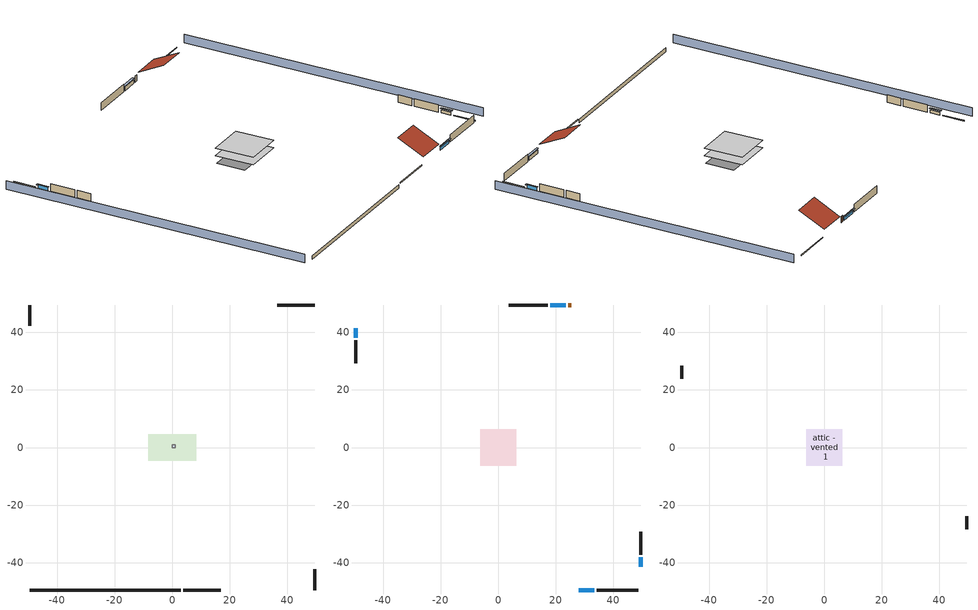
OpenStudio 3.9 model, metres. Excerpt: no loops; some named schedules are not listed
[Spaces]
crawlspace - vented 1
 floor foundation (Slab1 construction): -8.43,-4.68 -8.43,4.68 8.43,4.68 8.43,-4.68 z-0.91
 wall outside (RimJoist1 construction): 3.81,-49.54 16.79,-49.54 z0.3:0.61
 wall outside (RimJoist2 construction): -49.54,49.54 -49.54,42.32 z0.3:0.61
 wall outside (RimJoist3 construction): 49.54,49.54 36.56,49.54 z0.3:0.61
 wall outside (RimJoist4 construction): 49.54,-49.54 49.54,-42.32 z0.3:0.61
 wall foundation (FoundationWall1 construction): -49.54,-49.54 2.88,-49.54 z-0.91:0.3
furnace airloop ret air space
 floor adiabatic (AdiabaticConst): 0,0 0,1 1,1 1,0 z0
 wall adiabatic (AdiabaticConst): 0,1 0,0 1,0 1,1 0,1 z0:1
 ceiling adiabatic (AdiabaticConst): 1,0 1,1 0,1 0,0 z1
conditioned space 1
 floor to crawlspace - vented 1 (Floor1 construction): -6.28,-6.28 -6.28,6.28 6.28,6.28 6.28,-6.28 z0.3
 wall outside (Wall1 construction): 34.29,-49.54 48.62,-49.54 z0.3:2.74
 wall outside (Wall2 construction): -49.54,37.25 -49.54,29.29 z0.3:2.74
 wall outside (Wall3 construction): 17.22,49.54 3.66,49.54 z0.3:2.74
 wall outside (Wall4 construction): 49.54,-37.25 49.54,-29.29 z0.3:2.74
 wall outside (AdiabaticWallConstruction): 28.04,-49.54 33.36,-49.54 / 23.47,49.54 18.15,49.54 z0.3:1.46; -49.54,41.39 -49.54,38.18 / 49.54,-41.39 49.54,-38.18 z0.3:1.37
 wall outside (AdiabaticWallConstruction 1): 25.31,49.54 24.4,49.54 z0.3:2.34
 window (WindowConstruction): 28.04,-49.54 33.36,-49.54 z0.3:1.46
 window (WindowConstruction 1): -49.54,41.39 -49.54,38.18 z0.3:1.37
 window (WindowConstruction 2): 23.47,49.54 18.15,49.54 z0.3:1.46
 window (WindowConstruction 3): 49.54,-41.39 49.54,-38.18 z0.3:1.37
 door (Door): 25.31,49.54 24.4,49.54 z0.3:2.34
attic - vented 1
 floor to conditioned space 1 (Floor2 construction Reversed): -6.28,-6.28 -6.28,6.28 6.28,6.28 6.28,-6.28 z2.74
 wall outside (Wall5 construction): -49.54,28.37 -49.54,23.87 z0.3:2.74
 wall outside (Wall6 construction): 49.54,-28.37 49.54,-23.87 z0.3:2.74
 roof outside (Roof1 construction): 27.11,-49.54,2.74 27.11,-41.15,6.94 17.72,-41.15,6.94 17.72,-49.54,2.74
 roof outside (Roof2 construction): 26.24,49.54,2.74 26.24,41.15,6.94 35.63,41.15,6.94 35.63,49.54,2.74
shading: 54.12,-49.54 54.12,49.54 / -54.12,49.54 -54.12,-49.54 z0:2.74; 33.67,-49.54 27.74,-49.54 27.74,-50.15 33.67,-50.15 z1.77; -49.54,37.87 -49.54,41.7 -50.15,41.7 -50.15,37.87 z1.68; 17.85,49.54 23.77,49.54 23.77,50.15 17.85,50.15 z1.77; 49.54,-37.87 49.54,-41.7 50.15,-41.7 50.15,-37.87 z1.68
[Site]
Portland Intl Arpt_OR: Latitude {deg}=45.59; Longitude {deg}=-122.6; Time Zone {hr}=-8; Elevation {m}=33; Terrain=Suburbs; Keep Site Location Information=Yes
[Site:GroundTemperature:Shallow]
10.2558, 8.96328, 8.85977, 9.47314, 11.9355, 14.3863, 16.5111, 17.8571, 17.9714, 16.8767, 14.8061, 12.4304
[Site:WaterMainsTemperature]
Calculation Method=Schedule; Temperature Schedule=mains temperature schedule
[Building]
Building 1
[Material] Roughness=Rough
Name | Thickness {m} | Conductivity {W/m-K} | Density {kg/m3} | Specific Heat {J/kg-K} | Thermal Absorptance | Solar Absorptance | Visible Absorptance
asphalt or fiberglass shingles | 0.00635 | 0.162714 | 1121.4 | 1465.45 | 0.9 | 0.85 | 0.85
roof rigid ins | 0.00281632 | 0.029427 | 32.04 | 1214.23 | 0.9 | 0.7 | 0.7
osb sheathing 0.5 in. | 0.0127 | 0.115458 | 512.64 | 1214.23 | 0.9 | 0.6 | 0.6
wood siding | 0.0254 | 0.102417 | 544.68 | 1172.36 | 0.9 | 0.85 | 0.85
osb sheathing 0.5 in. 1 | 0.0127 | 0.115458 | 512.64 | 1214.23 | 0.9 | 0.7 | 0.7
wall stud and cavity | 0.1397 | 0.117713 | 139.0536 | 1170.24 | 0.9 | 0.7 | 0.7
gypsum board | 0.0127 | 0.160291 | 801 | 837.4 | 0.9 | 0.6 | 0.6
wall stud and cavity 1 | 0.1397 | 0.727959 | 139.0536 | 1170.24 | 0.9 | 0.6 | 0.6
rim joist stud and cavity | 0.0508 | 0.178688 | 50.32683 | 1063.81 | 0.9 | 0.6 | 0.6
floor stud and cavity | 0.1397 | 0.923637 | 92.3553 | 1139.71 | 0.9 | 0.7 | 0.7
osb sheathing 0.75 in. | 0.01905 | 0.115458 | 512.64 | 1214.23 | 0.9 | 0.7 | 0.7
floor covering | 0.0127 | 0.0433444 | 54.468 | 1339.84 | 0.9 | 0.6 | 0.6
ceiling stud and cavity | 0.1397 | 0.118061 | 65.682 | 1177.47 | 0.9 | 0.7 | 0.7
concrete 8.0 in. | 0.2032 | 1.803125 | 2242.8 | 837.4 | 0.9 | 0.7 | 0.7
soil 0.5 in. | 0.0127 | 1.3848 | 1842.3 | 418.7 | 0.9 | 0.7 | 0.7
wood siding 1; wood siding 2 | 0.0254 | 0.102417 | 544.68 | 1172.36
wall rigid ins | 0.512978 | 0.029427 | 32.04 | 1214.23 | 0.9 | 0.7 | 0.7
wall stud and cavity 2 | 0.0889 | 0.380278 | 52.3479 | 1209.89 | 0.9 | 0.7 | 0.7
door material | 0.04445 | 0.0612267 | 512.64 | 1214.23 | 0.9 | 0.7 | 0.7
wall stud and cavity 3 | 0.0889 | 0.391764 | 83.0341 | 1211.67 | 0.9 | 0.7 | 0.7
furniture material conditioned space 1 | 0.1524 | 0.115458 | 640.8 | 1214.23 | 0.9 | 0.6 | 0.6
[Construction]
Roof1 construction; Roof2 construction: asphalt or fiberglass shingles, roof rigid ins, osb sheathing 0.5 in.
Wall1 construction; Wall2 construction; Wall3 construction; Wall4 construction: wood siding, osb sheathing 0.5 in. 1, wall stud and cavity, gypsum board
Wall5 construction; Wall6 construction: wood siding, osb sheathing 0.5 in. 1, wall stud and cavity 1
RimJoist1 construction; RimJoist2 construction; RimJoist3 construction; RimJoist4 construction: wood siding, rim joist stud and cavity
Floor1 construction: floor stud and cavity, osb sheathing 0.75 in., floor covering
Floor2 construction Reversed: gypsum board, ceiling stud and cavity
FoundationWall1 construction: concrete 8.0 in.
Slab1 construction: soil 0.5 in.
WindowConstruction; WindowConstruction 1; WindowConstruction 2; WindowConstruction 3: WindowMaterial
AdiabaticWallConstruction: wood siding 1, wall rigid ins, wall stud and cavity 2, gypsum board
Door: door material
AdiabaticWallConstruction 1: wood siding 2, wall rigid ins, wall stud and cavity 2, gypsum board
PartitionWallConstruction: gypsum board, wall stud and cavity 3, gypsum board
furniture construction conditioned space 1: furniture material conditioned space 1
AdiabaticConst: Adiabatic
[WindowMaterial:SimpleGlazingSystem]
WindowMaterial: U-Factor {W/m2-K}=6.58648; Solar Heat Gain Coefficient=0.76
[Material:NoMass]
Adiabatic: Roughness=Rough; Thermal Resistance {m2-K/W}=176.1
[ThermalZone] Multiplier=1; Use Ideal Air Loads=No
Name | Volume {m3} | Thermostat
conditioned space | 384.656 | conditioned space temperature setpoint
attic - vented | 147.678
crawlspace - vented | 192.328
furnace airloop ret air zone | 1
[Sizing:Zone] Zone Cooling Design Supply Air Temperature Input Method=SupplyAirTemperature; Zone Cooling Design Supply Air Temperature {C}=14; Zone Cooling Design Supply Air Temperature Difference {deltaC}=11.11; Zone Heating Design Supply Air Temperature Input Method=SupplyAirTemperature; Zone Heating Design Supply Air Temperature {C}=40; Zone Heating Design Supply Air Temperature Difference {deltaC}=11.11; Zone Cooling Design Supply Air Humidity Ratio {kg-H2O/kg-air}=0.0085; Zone Heating Design Supply Air Humidity Ratio {kg-H2O/kg-air}=0.008; Cooling Design Air Flow Method=DesignDay; Heating Design Air Flow Method=DesignDay; Account for Dedicated Outdoor Air System=No; Dedicated Outdoor Air System Control Strategy=NeutralSupplyAir; Dedicated Outdoor Air Low Setpoint Temperature for Design {C}=autosize; Dedicated Outdoor Air High Setpoint Temperature for Design {C}=autosize; Zone Load Sizing Method=Sensible Load Only No Latent Load; Zone Latent Cooling Design Supply Air Humidity Ratio Input Method=HumidityRatioDifference; Zone Cooling Design Supply Air Humidity Ratio Difference {kgWater/kgDryAir}=0.005; Zone Latent Heating Design Supply Air Humidity Ratio Input Method=HumidityRatioDifference; Zone Humidification Design Supply Air Humidity Ratio Difference {kgWater/kgDryAir}=0.005; Sizing Option=Coincident
attic - vented; crawlspace - vented; furnace airloop ret air zone
[Space]
Name | Thermal Zone | Volume {m3}
conditioned space 1 | conditioned space | 384.656
attic - vented 1 | attic - vented | 147.678
crawlspace - vented 1 | crawlspace - vented | 192.328
furnace airloop ret air space | furnace airloop ret air zone
[ThermostatSetpoint:DualSetpoint]
conditioned space temperature setpoint: Heating Setpoint Temperature Schedule=heating setpoint; Cooling Setpoint Temperature Schedule=cooling setpoint; Temperature Difference Between Cutout And Setpoint {deltaC}=0
[Foundation:Kiva]
Foundation Kiva 1: Initial Indoor Air Temperature {C}=7.91658; Wall Height Above Grade {m}=0.3048; Wall Depth Below Slab {m}=0.2032
[Foundation:Kiva:Settings]
Soil Conductivity {W/m-K}=1.3848; Soil Density {kg/m3}=1842.3; Soil Specific Heat {J/kg-K}=418.7; Ground Solar Absorptivity=0.9; Ground Thermal Absorptivity=0.9; Ground Surface Roughness {m}=0.03; Far-Field Width {m}=40; Deep-Ground Boundary Condition=ZeroFlux; Deep-Ground Depth {m}=40; Minimum Cell Dimension {m}=0.2; Maximum Cell Growth Coefficient=3; Simulation Timestep=Timestep
[SurfaceProperty:ExposedFoundationPerimeter]
Slab1: Exposed Perimeter Calculation Method=TotalExposedPerimeter; Total Exposed Perimeter {m}=52.4256
[SurfaceProperty:IncidentSolarMultiplier] Incident Solar Multiplier=1; Incident Solar Multiplier Schedule=trans schedule winter=0.85 summer=0.7
Window1; Window2; Window3; Window4
[InternalMass:Definition] Design Level Calculation Method=SurfaceArea
Name | Construction | Surface Area {m2}
partition wall mass | PartitionWallConstruction | 157.749
furniture mass conditioned space 1 | furniture construction conditioned space 1 | 63.09974
[InternalMass] Space or SpaceType=conditioned space 1; Multiplier=1
Name | Internal Mass Definition
partition wall mass | partition wall mass
furniture mass conditioned space 1 | furniture mass conditioned space 1
[EnergyManagementSystem:Sensor]
Name | Output Variable or Output Meter Index Key | Output Variable or Output Meter
water_heater_T_set | water heater setpoint | Schedule Value
out_pb_s |  | Site Outdoor Air Barometric Pressure
out_wt_s |  | Site Outdoor Air Humidity Ratio
site_vw_s |  | Site Wind Speed
cool_season | cooling season schedule | Schedule Value
furnace_airloop_AH_MFR_s | Node 6 | System Node Mass Flow Rate
furnace_airloop_AH_VFR_s | Node 6 | System Node Current Density Volume Flow Rate
furnace_airloop_AH_Tout_s | Node 6 | System Node Temperature
furnace_airloop_AH_Wout_s | Node 6 | System Node Humidity Ratio
furnace_airloop_RA_T_s | Node 9 | System Node Temperature
furnace_airloop_Ra_W_s | Node 9 | System Node Humidity Ratio
furnace_airloop_0_DZ_T_s | crawlspace - vented | Zone Air Temperature
furnace_airloop_0_DZ_W_s | crawlspace - vented | Zone Mean Air Humidity Ratio
natural_vent_s | natural vent schedule | Schedule Value
htg_sp_s | heating setpoint | Schedule Value
clg_sp_s | cooling setpoint | Schedule Value
mech_vent_range_fan_0_sch_s | mech vent range fan 0 schedule | Schedule Value
mech_vent_bath_fan_0_sch_s | mech vent bath fan 0 schedule | Schedule Value
clothes_dryer_exhaust_0_sch_s | clothes_dryer | Schedule Value
htg_load_cond |  | Heating:EnergyTransfer:Zone:CONDITIONED SPACE
clg_load_cond |  | Cooling:EnergyTransfer:Zone:CONDITIONED SPACE
htg_load_duct |  | Heating:EnergyTransfer:Zone:FURNACE AIRLOOP RET AIR ZONE
clg_load_duct |  | Cooling:EnergyTransfer:Zone:FURNACE AIRLOOP RET AIR ZONE
s_conv | Floor1 | Surface Inside Face Convection Heat Gain Energy
s_ig | Floor1 | Surface Inside Face Internal Gains Radiation Heat Gain Energy
s_sol | Floor1 | Surface Inside Face Solar Radiation Heat Gain Energy
s_lgt | Floor1 | Surface Inside Face Lights Radiation Heat Gain Energy
s_surf | Floor1 | Surface Inside Face Net Surface Thermal Radiation Heat Gain Energy
s_conv_1 | Floor2 | Surface Inside Face Convection Heat Gain Energy
s_ig_1 | Floor2 | Surface Inside Face Internal Gains Radiation Heat Gain Energy
s_sol_1 | Floor2 | Surface Inside Face Solar Radiation Heat Gain Energy
s_lgt_1 | Floor2 | Surface Inside Face Lights Radiation Heat Gain Energy
s_surf_1 | Floor2 | Surface Inside Face Net Surface Thermal Radiation Heat Gain Energy
ss_sol | Door1 | Surface Inside Face Solar Radiation Heat Gain Energy
ss_lgt | Door1 | Surface Inside Face Lights Radiation Heat Gain Energy
ss_conv | Door1 | Surface Inside Face Convection Heat Gain Energy
ss_ig | Door1 | Surface Inside Face Internal Gains Radiation Heat Gain Energy
ss_surf | Door1 | Surface Inside Face Net Surface Thermal Radiation Heat Gain Energy
ss_conv_1 | Window1 | Surface Inside Face Convection Heat Gain Energy
ss_ig_1 | Window1 | Surface Inside Face Internal Gains Radiation Heat Gain Energy
ss_surf_1 | Window1 | Surface Inside Face Net Surface Thermal Radiation Heat Gain Energy
ss_trans_in | Window1 | Surface Window Transmitted Solar Radiation Rate
ss_back_out | Window1 | Surface Window Shortwave from Zone Back Out Window Heat Transfer Rate
ss_trans_out | Window1 | Surface Inside Face Initial Transmitted Diffuse Transmitted Out Window Solar Radiation Rate
ss_conv_2 | Window2 | Surface Inside Face Convection Heat Gain Energy
ss_ig_2 | Window2 | Surface Inside Face Internal Gains Radiation Heat Gain Energy
ss_surf_2 | Window2 | Surface Inside Face Net Surface Thermal Radiation Heat Gain Energy
ss_trans_in_1 | Window2 | Surface Window Transmitted Solar Radiation Rate
ss_back_out_1 | Window2 | Surface Window Shortwave from Zone Back Out Window Heat Transfer Rate
ss_trans_out_1 | Window2 | Surface Inside Face Initial Transmitted Diffuse Transmitted Out Window Solar Radiation Rate
ss_conv_3 | Window3 | Surface Inside Face Convection Heat Gain Energy
ss_ig_3 | Window3 | Surface Inside Face Internal Gains Radiation Heat Gain Energy
ss_surf_3 | Window3 | Surface Inside Face Net Surface Thermal Radiation Heat Gain Energy
ss_trans_in_2 | Window3 | Surface Window Transmitted Solar Radiation Rate
ss_back_out_2 | Window3 | Surface Window Shortwave from Zone Back Out Window Heat Transfer Rate
ss_trans_out_2 | Window3 | Surface Inside Face Initial Transmitted Diffuse Transmitted Out Window Solar Radiation Rate
ss_conv_4 | Window4 | Surface Inside Face Convection Heat Gain Energy
ss_ig_4 | Window4 | Surface Inside Face Internal Gains Radiation Heat Gain Energy
ss_surf_4 | Window4 | Surface Inside Face Net Surface Thermal Radiation Heat Gain Energy
ss_trans_in_3 | Window4 | Surface Window Transmitted Solar Radiation Rate
ss_back_out_3 | Window4 | Surface Window Shortwave from Zone Back Out Window Heat Transfer Rate
ss_trans_out_3 | Window4 | Surface Inside Face Initial Transmitted Diffuse Transmitted Out Window Solar Radiation Rate
s_conv_2 | Wall1 | Surface Inside Face Convection Heat Gain Energy
s_ig_2 | Wall1 | Surface Inside Face Internal Gains Radiation Heat Gain Energy
s_sol_2 | Wall1 | Surface Inside Face Solar Radiation Heat Gain Energy
s_lgt_2 | Wall1 | Surface Inside Face Lights Radiation Heat Gain Energy
s_surf_2 | Wall1 | Surface Inside Face Net Surface Thermal Radiation Heat Gain Energy
s_conv_3 | Wall2 | Surface Inside Face Convection Heat Gain Energy
s_ig_3 | Wall2 | Surface Inside Face Internal Gains Radiation Heat Gain Energy
s_sol_3 | Wall2 | Surface Inside Face Solar Radiation Heat Gain Energy
s_lgt_3 | Wall2 | Surface Inside Face Lights Radiation Heat Gain Energy
s_surf_3 | Wall2 | Surface Inside Face Net Surface Thermal Radiation Heat Gain Energy
s_conv_4 | Wall3 | Surface Inside Face Convection Heat Gain Energy
s_ig_4 | Wall3 | Surface Inside Face Internal Gains Radiation Heat Gain Energy
s_sol_4 | Wall3 | Surface Inside Face Solar Radiation Heat Gain Energy
s_lgt_4 | Wall3 | Surface Inside Face Lights Radiation Heat Gain Energy
s_surf_4 | Wall3 | Surface Inside Face Net Surface Thermal Radiation Heat Gain Energy
s_conv_5 | Wall4 | Surface Inside Face Convection Heat Gain Energy
s_ig_5 | Wall4 | Surface Inside Face Internal Gains Radiation Heat Gain Energy
s_sol_5 | Wall4 | Surface Inside Face Solar Radiation Heat Gain Energy
s_lgt_5 | Wall4 | Surface Inside Face Lights Radiation Heat Gain Energy
s_surf_5 | Wall4 | Surface Inside Face Net Surface Thermal Radiation Heat Gain Energy
im_conv | furniture mass conditioned space 1 | Surface Inside Face Convection Heat Gain Energy
im_ig | furniture mass conditioned space 1 | Surface Inside Face Internal Gains Radiation Heat Gain Energy
im_sol | furniture mass conditioned space 1 | Surface Inside Face Solar Radiation Heat Gain Energy
im_lgt | furniture mass conditioned space 1 | Surface Inside Face Lights Radiation Heat Gain Energy
im_surf | furniture mass conditioned space 1 | Surface Inside Face Net Surface Thermal Radiation Heat Gain Energy
im_conv_1 | partition wall mass | Surface Inside Face Convection Heat Gain Energy
im_ig_1 | partition wall mass | Surface Inside Face Internal Gains Radiation Heat Gain Energy
im_sol_1 | partition wall mass | Surface Inside Face Solar Radiation Heat Gain Energy
im_lgt_1 | partition wall mass | Surface Inside Face Lights Radiation Heat Gain Energy
im_surf_1 | partition wall mass | Surface Inside Face Net Surface Thermal Radiation Heat Gain Energy
airflow_gain | infil flow | Infiltration Sensible Heat Gain Energy
airflow_loss | infil flow | Infiltration Sensible Heat Loss Energy
airflow_gain_1 | natural vent flow | Infiltration Sensible Heat Gain Energy
airflow_loss_1 | natural vent flow | Infiltration Sensible Heat Loss Energy
airflow_gain_2 | whole house fan flow | Infiltration Sensible Heat Gain Energy
airflow_loss_2 | whole house fan flow | Infiltration Sensible Heat Loss Energy
mv_conv | mech vent bath fan 0 | Electric Equipment Convective Heating Energy
mv_rad | mech vent bath fan 0 | Electric Equipment Radiant Heating Energy
mv_conv_1 | mech vent house fan | Electric Equipment Convective Heating Energy
mv_rad_1 | mech vent house fan | Electric Equipment Radiant Heating Energy
mv_conv_2 | mech vent house fan cfis | Electric Equipment Convective Heating Energy
mv_rad_2 | mech vent house fan cfis | Electric Equipment Radiant Heating Energy
mv_conv_3 | mech vent range fan 0 | Electric Equipment Convective Heating Energy
mv_rad_3 | mech vent range fan 0 | Electric Equipment Radiant Heating Energy
mv_conv_4 | mech vent house fan latent load | Other Equipment Convective Heating Energy
mv_rad_4 | mech vent house fan latent load | Other Equipment Radiant Heating Energy
mv_conv_5 | mech vent house fan sensible load | Other Equipment Convective Heating Energy
mv_rad_5 | mech vent house fan sensible load | Other Equipment Radiant Heating Energy
ducts_conv | furnace airloop_0 RetCondToRP | Other Equipment Convective Heating Energy
ducts_rad | furnace airloop_0 RetCondToRP | Other Equipment Radiant Heating Energy
ducts_conv_1 | furnace airloop_0 RetLatLkToRP | Other Equipment Convective Heating Energy
ducts_rad_1 | furnace airloop_0 RetLatLkToRP | Other Equipment Radiant Heating Energy
ducts_conv_2 | furnace airloop_0 RetSensLkToRP | Other Equipment Convective Heating Energy
ducts_rad_2 | furnace airloop_0 RetSensLkToRP | Other Equipment Radiant Heating Energy
[ElectricEquipment:Definition] Design Level Calculation Method=EquipmentLevel
Name | Design Level {W} | Fraction Latent | Fraction Radiant | Fraction Lost
ceiling fan | 19.2097 | 0 | 0.558 | 0
clothes washer | 923.104 | 0.03 | 0.162 | 0.7
clothes dryer | 5340.63 | 0.015 | 0.081 | 0.85
dishwasher | 1659.39 | 0.3 | 0.18 | 0.4
fridge | 43.7215 | 0 | 0.6 | 0
cooking range | 982.66 | 0.08 | 0.432 | 0.2
misc tv | 308.849 | 0 | 0.6 | 0
misc plug loads | 273.243 | 0.021 | 0.558 | 0.049
whole house fan; mech vent house fan | 0 | 0 | 0 | 1
mech vent house fan cfis | 0 | 0 | 0 | 0
mech vent range fan 0; mech vent bath fan 0 | 30 | 0 | 0 | 1
[ElectricEquipment] Space or SpaceType=conditioned space 1
Name | Electric Equipment Definition | Schedule
ceiling fan | ceiling fan | ceiling_fan
clothes washer | clothes washer | clothes_washer
clothes dryer | clothes dryer | clothes_dryer
dishwasher | dishwasher | dishwasher
fridge | fridge | fridge schedule
cooking range | cooking range | cooking_range
misc tv | misc tv | plug_loads_tv
misc plug loads | misc plug loads | plug_loads_other
whole house fan | whole house fan | Always On Discrete
mech vent house fan | mech vent house fan | mech vent house fan schedule
mech vent house fan cfis | mech vent house fan cfis | mech vent house fan cfis schedule
mech vent range fan 0 | mech vent range fan 0 | mech vent range fan 0 schedule
mech vent bath fan 0 | mech vent bath fan 0 | mech vent bath fan 0 schedule
[OtherEquipment:Definition] Design Level Calculation Method=EquipmentLevel
Name | Design Level {W} | Fraction Latent | Fraction Radiant | Fraction Lost
water heater sens; furnace airloop_0 SupSensLkToCond; furnace airloop_0 SupCondToLv; furnace airloop_0 RetCondToRP; furnace airloop_0 RetSensLkToRP; furnace airloop_0 SupCondToDZ; furnace airloop_0 RetCondToDZ; furnace airloop_0 SupSensLkToDZ; mech vent house fan sensible load | 0 | 0 | 0 | 0
water heater lat; furnace airloop_0 SupLatLkToCond; furnace airloop_0 RetLatLkToRP; furnace airloop_0 SupLatLkToDZ; mech vent house fan latent load | 0 | 1 | 0 | 0
water heater energy adjustment1 | 0.01 | 0 | 0 | 1
clothes dryer 2 | 0 | 0.015 | 0.081 | 0.85
cooking range 2 | 0 | 0.08 | 0.432 | 0.2
general water use sensible | -25.2881 | 0 | 0.6 | 0
general water use latent | 25.6591 | 1 | 0 | 0
[OtherEquipment]
Name | Other Equipment Definition | Space or SpaceType | Schedule | Fuel Type
water heater sens | water heater sens | conditioned space 1 | Always On Discrete
water heater lat | water heater lat | conditioned space 1 | Always On Discrete
water heater energy adjustment1 | water heater energy adjustment1 | conditioned space 1 | Always On Discrete | Electricity
clothes dryer 1 | clothes dryer 2 | conditioned space 1 | clothes_dryer | Electricity
cooking range 1 | cooking range 2 | conditioned space 1 | cooking_range | Electricity
general water use sensible | general water use sensible | conditioned space 1 | general water use schedule
general water use latent | general water use latent | conditioned space 1 | general water use schedule
furnace airloop_0 SupSensLkToCond | furnace airloop_0 SupSensLkToCond | conditioned space 1 | Always On Discrete
furnace airloop_0 SupLatLkToCond | furnace airloop_0 SupLatLkToCond | conditioned space 1 | Always On Discrete
furnace airloop_0 SupCondToLv | furnace airloop_0 SupCondToLv | conditioned space 1 | Always On Discrete
furnace airloop_0 RetCondToRP | furnace airloop_0 RetCondToRP | furnace airloop ret air space | Always On Discrete
furnace airloop_0 RetSensLkToRP | furnace airloop_0 RetSensLkToRP | furnace airloop ret air space | Always On Discrete
furnace airloop_0 RetLatLkToRP | furnace airloop_0 RetLatLkToRP | furnace airloop ret air space | Always On Discrete
furnace airloop_0 SupCondToDZ | furnace airloop_0 SupCondToDZ | crawlspace - vented 1 | Always On Discrete
furnace airloop_0 RetCondToDZ | furnace airloop_0 RetCondToDZ | crawlspace - vented 1 | Always On Discrete
furnace airloop_0 SupSensLkToDZ | furnace airloop_0 SupSensLkToDZ | crawlspace - vented 1 | Always On Discrete
furnace airloop_0 SupLatLkToDZ | furnace airloop_0 SupLatLkToDZ | crawlspace - vented 1 | Always On Discrete
mech vent house fan sensible load | mech vent house fan sensible load | conditioned space 1 | Always On Discrete
mech vent house fan latent load | mech vent house fan latent load | conditioned space 1 | Always On Discrete
[WaterUse:Equipment:Definition]
Name | Peak Flow Rate {m3/s}
clothes washer | 1.25121e-05
dishwasher | 7.40206e-06
[Lights:Definition]
interior lighting: Design Level Calculation Method=LightingLevel; Lighting Level {W}=270.2; Fraction Radiant=0.6; Fraction Visible=0.2; Return Air Fraction=0
[Lights]
interior lighting: Lights Definition=interior lighting; Space or SpaceType=conditioned space 1; Schedule=lighting_interior; Fraction Replaceable=1
[Exterior:Lights:Definition]
exterior lighting: Design Level {W}=10.6381
[Exterior:Lights]
exterior lighting: Exterior Lights Definition=exterior lighting; Schedule=exterior lighting schedule
[People:Definition]
occupants: Number of People Calculation Method=People; Number of People {people}=1; Fraction Radiant=0.314171; Sensible Heat Fraction=0.56303; Carbon Dioxide Generation Rate {m3/s-W}=0; Enable ASHRAE 55 Comfort Warnings=No; Mean Radiant Temperature Calculation Type=EnclosureAveraged
[People]
occupants: People Definition=occupants; Space or SpaceType=conditioned space 1; Number of People Schedule=occupants; Activity Level Schedule=occupants activity schedule; Multiplier=1
[ZoneMixing] Schedule=Always On Continuous; Design Flow Rate Calculation Method=Flow/Zone; Design Flow Rate {m3/s}=0
Name | Zone or Space | Source Zone or Space
furnace airloop_0 ZoneMixDZToCond mix | conditioned space | crawlspace - vented
furnace airloop_0 ZoneMixCondToDZ mix | crawlspace - vented | conditioned space
whole house fan mix | attic - vented | conditioned space
[SpaceInfiltration:DesignFlowRate] Schedule=Always On Discrete
Name | Space or SpaceType | Design Flow Rate Calculation Method | Design Flow Rate {m3/s} | Air Changes per Hour {1/hr} | Constant Term Coefficient | Temperature Term Coefficient | Velocity Term Coefficient | Velocity Squared Term Coefficient
natural vent flow; whole house fan flow; infil flow | conditioned space 1 | Flow/Space | 0
infil crawlspace - vented 1 | crawlspace - vented 1 | AirChanges/Hour |  | 2.6013 | 1 | 0 | 0 | 0
crawlspace_vented 1 duct leakage imbalance infil flow | crawlspace - vented 1 | Flow/Space | 0
[SpaceInfiltration:EffectiveLeakageArea]
infil attic - vented 1: Space or SpaceType=attic - vented 1; Schedule=Always On Discrete; Effective Air Leakage Area {cm2}=5257.79; Stack Coefficient=0.000195296; Wind Coefficient=3.68758e-05
